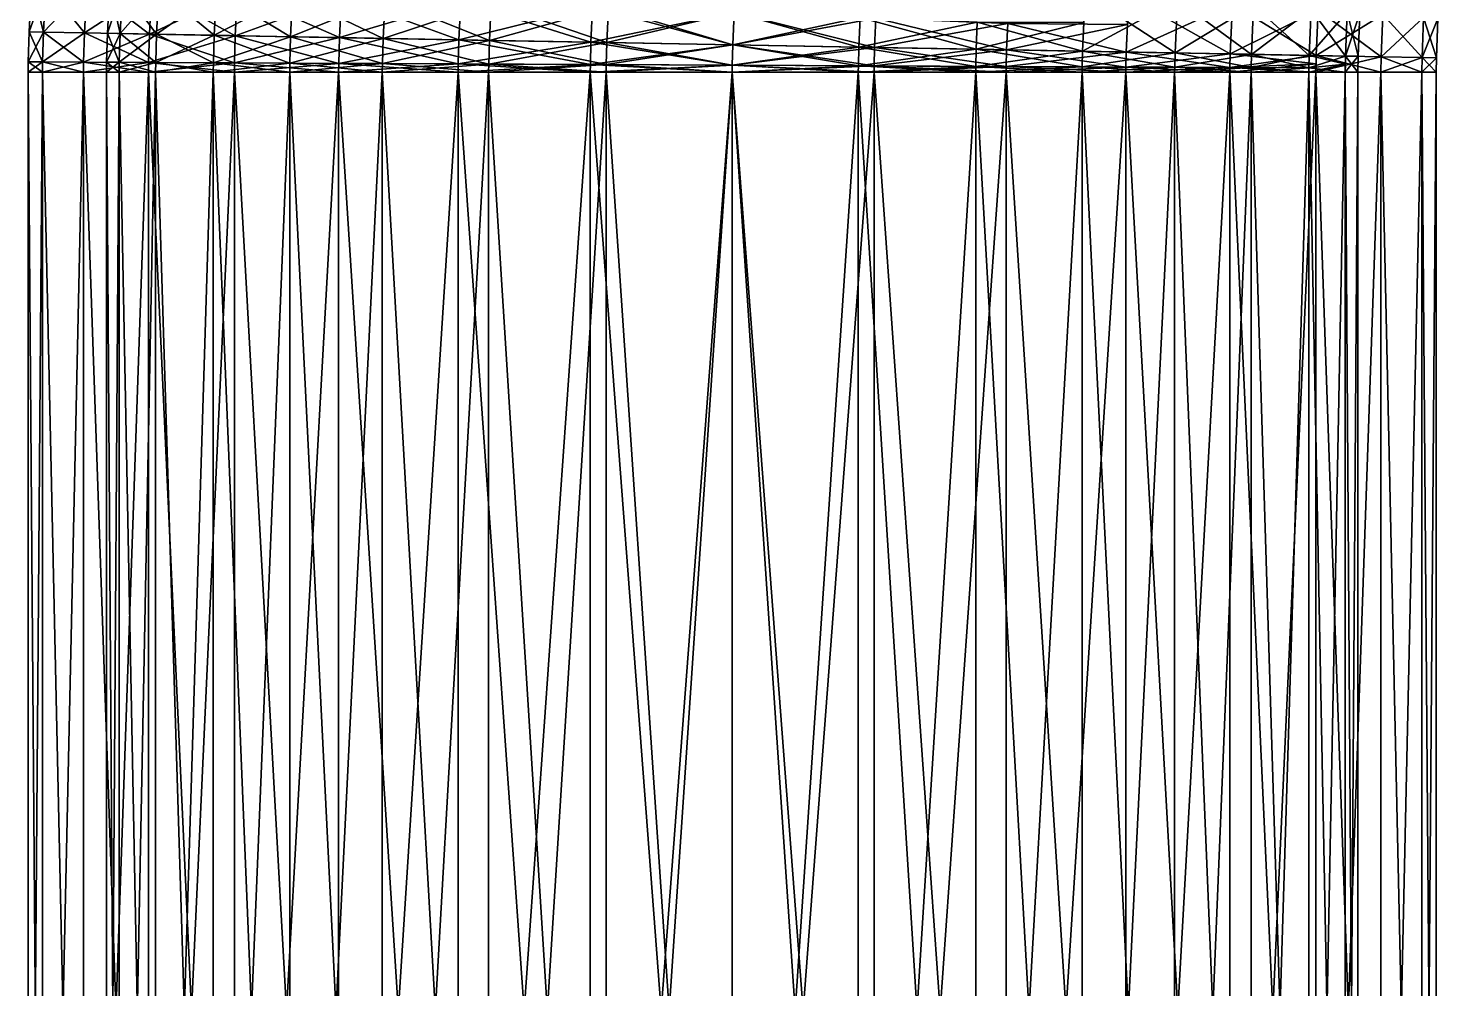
# Model space of a CAD drawing. Extents: x -3.6 to 16, y -16 to 3.6.
# Drawn here: x -3.6 to 3.61, y -11.09 to -6.17 of the extents above; entities that cross this region are included whole.
import ezdxf

# ---------------------------------------------------------------- set-up
doc = ezdxf.new("R2010")
doc.units = 0

msp = doc.modelspace()

# ---------------------------------------------------------------- linework, layer by layer
at = {"layer": 'PipeA_Bend900', "color": 1}
for points in [[(-3.5824, -5.9495), (-3.5947, -6.1932), (-3.5094, -5.9525, 0.7255)], [(-3.5947, -6.1932), (-3.5824, -5.9495), (-3.5216, -6.1945, -0.7255)], [(-3.5216, -6.1945, 0.7255), (-3.5094, -5.9525, 0.7255), (-3.5947, -6.1932)], [(-3.5094, -5.9525, -0.7255), (-3.5216, -6.1945, -0.7255), (-3.5824, -5.9495)], [(-3.5094, -5.9525, 0.7255), (-3.5216, -6.1945, 0.7255), (-3.3001, -5.9609, 1.4012)], [(-3.5216, -6.1945, -0.7255), (-3.5094, -5.9525, -0.7255), (-3.312, -6.1984, -1.4012)], [(-3.312, -6.1984, 1.4012), (-3.3001, -5.9609, 1.4012), (-3.5216, -6.1945, 0.7255)], [(-3.3001, -5.9609, -1.4012), (-3.312, -6.1984, -1.4012), (-3.5094, -5.9525, -0.7255)], [(-3.3001, -5.9609, 1.4012), (-3.312, -6.1984, 1.4012), (-2.9688, -5.9742, 2.0127)], [(-3.312, -6.1984, -1.4012), (-3.3001, -5.9609, -1.4012), (-2.9803, -6.2045, -2.0127)], [(-2.9803, -6.2045, 2.0127), (-2.9688, -5.9742, 2.0127), (-3.312, -6.1984, 1.4012)], [(-2.9688, -5.9742, -2.0127), (-2.9803, -6.2045, -2.0127), (-3.3001, -5.9609, -1.4012)], [(-3.1832, -5.9656), (-3.195, -6.2005), (-3.1183, -5.9682, -0.6449)], [(-3.195, -6.2005), (-3.1832, -5.9656), (-3.13, -6.2017, 0.6449)], [(-3.13, -6.2017, -0.6449), (-3.1183, -5.9682, -0.6449), (-3.195, -6.2005)], [(-3.1183, -5.9682, 0.6449), (-3.13, -6.2017, 0.6449), (-3.1832, -5.9656)], [(-3.1183, -5.9682, -0.6449), (-3.13, -6.2017, -0.6449), (-2.9322, -5.9757, -1.2455)], [(-3.13, -6.2017, 0.6449), (-3.1183, -5.9682, 0.6449), (-2.9437, -6.2051, 1.2455)], [(-2.9437, -6.2051, -1.2455), (-2.9322, -5.9757, -1.2455), (-3.13, -6.2017, -0.6449)], [(-2.9322, -5.9757, 1.2455), (-2.9437, -6.2051, 1.2455), (-3.1183, -5.9682, 0.6449)], [(-2.9688, -5.9742, 2.0127), (-2.9803, -6.2045, 2.0127), (-2.5301, -5.9919, 2.5455)], [(-2.9803, -6.2045, -2.0127), (-2.9688, -5.9742, -2.0127), (-2.5409, -6.2125, -2.5454)], [(-2.5301, -5.9919, -2.5454), (-2.5409, -6.2125, -2.5454), (-2.9688, -5.9742, -2.0127)], [(-2.9322, -5.9757, -1.2455), (-2.9437, -6.2051, -1.2455), (-2.6378, -5.9875, -1.789)], [(-2.9437, -6.2051, 1.2455), (-2.9322, -5.9757, 1.2455), (-2.6488, -6.2106, 1.7891)], [(-2.6378, -5.9875, 1.7891), (-2.6488, -6.2106, 1.7891), (-2.9322, -5.9757, 1.2455)], [(-2.5409, -6.2125, 2.5455), (-2.5301, -5.9919, 2.5455), (-2.9803, -6.2045, 2.0127)], [(-2.6488, -6.2106, -1.789), (-2.6378, -5.9875, -1.789), (-2.9437, -6.2051, -1.2455)], [(-2.6378, -5.9875, -1.789), (-2.6488, -6.2106, -1.789), (-2.2478, -6.0032, -2.2626)], [(-2.6488, -6.2106, 1.7891), (-2.6378, -5.9875, 1.7891), (-2.2583, -6.2177, 2.2627)], [(-2.2583, -6.2177, -2.2626), (-2.2478, -6.0032, -2.2626), (-2.6488, -6.2106, -1.789)], [(-2.2478, -6.0032, 2.2627), (-2.2583, -6.2177, 2.2627), (-2.6378, -5.9875, 1.7891)], [(-2.5301, -5.9919, 2.5455), (-2.5409, -6.2125, 2.5455), (-1.9983, -6.0133, 2.9851)], [(-2.5409, -6.2125, -2.5454), (-2.5301, -5.9919, -2.5454), (-2.0085, -6.2223, -2.985)], [(-2.0085, -6.2223, 2.9851), (-1.9983, -6.0133, 2.9851), (-2.5409, -6.2125, 2.5455)], [(-1.9983, -6.0133, -2.985), (-2.0085, -6.2223, -2.985), (-2.5301, -5.9919, -2.5454)], [(-2.2478, -6.0032, -2.2626), (-2.2583, -6.2177, -2.2626), (-1.7751, -6.0222, -2.6534)], [(-2.2583, -6.2177, 2.2627), (-2.2478, -6.0032, 2.2627), (-1.7849, -6.2264, 2.6534)], [(-1.7849, -6.2264, -2.6534), (-1.7751, -6.0222, -2.6534), (-2.2583, -6.2177, -2.2626)], [(-1.7751, -6.0222, 2.6534), (-1.7849, -6.2264, 2.6534), (-2.2478, -6.0032, 2.2627)], [(-1.9983, -6.0133, 2.9851), (-2.0085, -6.2223, 2.9851), (-1.388, -6.0378, 3.317)], [(-2.0085, -6.2223, -2.985), (-1.9983, -6.0133, -2.985), (-1.3973, -6.2336, -3.3169)], [(-1.3973, -6.2336, 3.317), (-1.388, -6.0378, 3.317), (-2.0085, -6.2223, 2.9851)], [(-1.388, -6.0378, -3.3169), (-1.3973, -6.2336, -3.3169), (-1.9983, -6.0133, -2.985)], [(-1.7751, -6.0222, -2.6534), (-1.7849, -6.2264, -2.6534), (-1.2326, -6.0441, -2.9484)], [(-1.7849, -6.2264, 2.6534), (-1.7751, -6.0222, 2.6534), (-1.2417, -6.2364, 2.9485)], [(-1.2417, -6.2364, -2.9484), (-1.2326, -6.0441, -2.9484), (-1.7849, -6.2264, -2.6534)], [(-1.2326, -6.0441, 2.9485), (-1.2417, -6.2364, 2.9485), (-1.7751, -6.0222, 2.6534)], [(-1.388, -6.0378, 3.317), (-1.3973, -6.2336, 3.317), (-0.7136, -6.0649, 3.5268)], [(-1.3973, -6.2336, -3.3169), (-1.388, -6.0378, -3.3169), (-0.722, -6.246, -3.5267)], [(-0.7136, -6.0649, -3.5267), (-0.722, -6.246, -3.5267), (-1.388, -6.0378, -3.3169)], [(-1.2326, -6.0441, -2.9484), (-1.2417, -6.2364, -2.9484), (-0.6331, -6.0682, -3.1349)], [(-1.2417, -6.2364, 2.9485), (-1.2326, -6.0441, 2.9485), (-0.6414, -6.2474, 3.1349)], [(-0.6331, -6.0682, 3.1349), (-0.6414, -6.2474, 3.1349), (-1.2326, -6.0441, 2.9485)], [(1.7911, -6.2922, 2.6534), (1.8059, -5.9989, 2.6534), (2.2645, -6.3008, 2.2627)], [(1.8059, -5.9989, -2.6534), (1.7911, -6.2922, -2.6534), (2.2773, -6.0317, -2.2626)], [(2.2645, -6.3008, -2.2626), (2.2773, -6.0317, -2.2626), (1.7911, -6.2922, -2.6534)], [(2.2773, -6.0317, 2.2627), (2.2645, -6.3008, 2.2627), (1.8059, -5.9989, 2.6534)], [(2.0146, -6.2963, -2.985), (2.0285, -6.0144, -2.985), (2.5471, -6.306, -2.5454)], [(2.0285, -6.0144, 2.9851), (2.0146, -6.2963, 2.9851), (2.5588, -6.0513, 2.5455)], [(2.5471, -6.306, 2.5455), (2.5588, -6.0513, 2.5455), (2.0146, -6.2963, 2.9851)], [(2.5588, -6.0513, -2.5454), (2.5471, -6.306, -2.5454), (2.0285, -6.0144, -2.985)], [(2.2645, -6.3008, 2.2627), (2.2773, -6.0317, 2.2627), (2.655, -6.308, 1.7891)], [(2.2773, -6.0317, -2.2626), (2.2645, -6.3008, -2.2626), (2.6662, -6.0588, -1.789)], [(2.6662, -6.0588, 1.7891), (2.655, -6.308, 1.7891), (2.2773, -6.0317, 2.2627)], [(2.5471, -6.306, -2.5454), (2.5588, -6.0513, -2.5454), (2.9864, -6.3141, -2.0127)], [(2.5588, -6.0513, 2.5455), (2.5471, -6.306, 2.5455), (2.9963, -6.0818, 2.0127)], [(2.9963, -6.0818, -2.0127), (2.9864, -6.3141, -2.0127), (2.5588, -6.0513, -2.5454)], [(-0.722, -6.246, 3.5268), (-0.7136, -6.0649, 3.5268), (-1.3973, -6.2336, 3.317)], [(-0.6414, -6.2474, -3.1349), (-0.6331, -6.0682, -3.1349), (-1.2417, -6.2364, -2.9484)], [(-0.7136, -6.0649, 3.5268), (-0.722, -6.246, 3.5268), (0.0105, -6.0941, 3.5999)], [(-0.722, -6.246, -3.5267), (-0.7136, -6.0649, -3.5267), (0.0031, -6.2593, -3.5998)], [(0.0031, -6.2593, 3.5999), (0.0105, -6.0941, 3.5999), (-0.722, -6.246, 3.5268)], [(0.0105, -6.0941, -3.5998), (0.0031, -6.2593, -3.5998), (-0.7136, -6.0649, -3.5267)], [(-0.6331, -6.0682, -3.1349), (-0.6414, -6.2474, -3.1349), (0.0105, -6.0941, -3.1999)], [(-0.6414, -6.2474, 3.1349), (-0.6331, -6.0682, 3.1349), (0.0031, -6.2593, 3.2)], [(0.0031, -6.2593, -3.1999), (0.0105, -6.0941, -3.1999), (-0.6414, -6.2474, -3.1349)], [(0.0105, -6.0941, 3.2), (0.0031, -6.2593, 3.2), (-0.6331, -6.0682, 3.1349)], [(0.0031, -6.2593, 3.2), (0.0105, -6.0941, 3.2), (0.6476, -6.2711, 3.1349)], [(0.0105, -6.0941, -3.1999), (0.0031, -6.2593, -3.1999), (0.6542, -6.12, -3.1349)], [(0.0031, -6.2593, -3.5998), (0.0105, -6.0941, -3.5998), (0.7282, -6.2726, -3.5267)], [(0.0105, -6.0941, 3.5999), (0.0031, -6.2593, 3.5999), (0.7346, -6.1232, 3.5268)], [(0.6476, -6.2711, -3.1349), (0.6542, -6.12, -3.1349), (0.0031, -6.2593, -3.1999)], [(0.7282, -6.2726, 3.5268), (0.7346, -6.1232, 3.5268), (0.0031, -6.2593, 3.5999)], [(0.6542, -6.12, 3.1349), (0.6476, -6.2711, 3.1349), (0.0105, -6.0941, 3.2)], [(0.7346, -6.1232, -3.5267), (0.7282, -6.2726, -3.5267), (0.0105, -6.0941, -3.5998)], [(0.6476, -6.2711, 3.1349), (0.6542, -6.12, 3.1349), (1.2479, -6.2822, 2.9485)], [(0.6542, -6.12, -3.1349), (0.6476, -6.2711, -3.1349), (1.2536, -6.1441, -2.9484)], [(1.2536, -6.1441, 2.9485), (1.2479, -6.2822, 2.9485), (0.6542, -6.12, 3.1349)], [(0.7282, -6.2726, -3.5267), (0.7346, -6.1232, -3.5267), (1.4035, -6.285, -3.3169)], [(0.7346, -6.1232, 3.5268), (0.7282, -6.2726, 3.5268), (1.409, -6.1503, 3.317)], [(1.409, -6.1503, -3.3169), (1.4035, -6.285, -3.3169), (0.7346, -6.1232, -3.5267)], [(2.655, -6.308, -1.789), (2.6662, -6.0588, -1.789), (2.2645, -6.3008, -2.2626)], [(2.9864, -6.3141, 2.0127), (2.9963, -6.0818, 2.0127), (2.5471, -6.306, 2.5455)], [(2.655, -6.308, 1.7891), (2.6662, -6.0588, 1.7891), (2.9499, -6.3134, 1.2455)], [(2.6662, -6.0588, -1.789), (2.655, -6.308, -1.789), (2.9599, -6.0792, -1.2455)], [(2.9499, -6.3134, -1.2455), (2.9599, -6.0792, -1.2455), (2.655, -6.308, -1.789)], [(2.9599, -6.0792, 1.2455), (2.9499, -6.3134, 1.2455), (2.6662, -6.0588, 1.7891)], [(2.9499, -6.3134, 1.2455), (2.9599, -6.0792, 1.2455), (3.1362, -6.3169, 0.6449)], [(2.9599, -6.0792, -1.2455), (2.9499, -6.3134, -1.2455), (3.1455, -6.0922, -0.6449)], [(3.1362, -6.3169, -0.6449), (3.1455, -6.0922, -0.6449), (2.9499, -6.3134, -1.2455)], [(3.1455, -6.0922, 0.6449), (3.1362, -6.3169, 0.6449), (2.9599, -6.0792, 1.2455)], [(2.9864, -6.3141, -2.0127), (2.9963, -6.0818, -2.0127), (3.3181, -6.3202, -1.4012)], [(2.9963, -6.0818, 2.0127), (2.9864, -6.3141, 2.0127), (3.3267, -6.1048, 1.4012)], [(3.3181, -6.3202, 1.4012), (3.3267, -6.1048, 1.4012), (2.9864, -6.3141, 2.0127)], [(3.3267, -6.1048, -1.4012), (3.3181, -6.3202, -1.4012), (2.9963, -6.0818, -2.0127)], [(3.1362, -6.3169, 0.6449), (3.1455, -6.0922, 0.6449), (3.2012, -6.3181)], [(3.1455, -6.0922, -0.6449), (3.1362, -6.3169, -0.6449), (3.2102, -6.0967)], [(3.2012, -6.3181), (3.2102, -6.0967), (3.1362, -6.3169, -0.6449)], [(3.2102, -6.0967), (3.2012, -6.3181), (3.1455, -6.0922, 0.6449)], [(3.3181, -6.3202, -1.4012), (3.3267, -6.1048, -1.4012), (3.5278, -6.3241, -0.7255)], [(3.3267, -6.1048, 1.4012), (3.3181, -6.3202, 1.4012), (3.5355, -6.1193, 0.7255)], [(3.5278, -6.3241, 0.7255), (3.5355, -6.1193, 0.7255), (3.3181, -6.3202, 1.4012)], [(3.5355, -6.1193, -0.7255), (3.5278, -6.3241, -0.7255), (3.3267, -6.1048, -1.4012)], [(3.5278, -6.3241, -0.7255), (3.5355, -6.1193, -0.7255), (3.6009, -6.3254)], [(3.5355, -6.1193, 0.7255), (3.5278, -6.3241, 0.7255), (3.6083, -6.1244)], [(3.6009, -6.3254), (3.6083, -6.1244), (3.5278, -6.3241, 0.7255)], [(3.6083, -6.1244), (3.6009, -6.3254), (3.5355, -6.1193, -0.7255)], [(-3.5947, -6.1932), (-3.5993, -6.3466), (-3.5216, -6.1945, 0.7255)], [(-3.5993, -6.3466), (-3.5947, -6.1932), (-3.5261, -6.3469, -0.7255)], [(-3.5261, -6.3469, 0.7255), (-3.5216, -6.1945, 0.7255), (-3.5993, -6.3466)], [(-3.5216, -6.1945, -0.7255), (-3.5261, -6.3469, -0.7255), (-3.5947, -6.1932)], [(-3.5216, -6.1945, 0.7255), (-3.5261, -6.3469, 0.7255), (-3.312, -6.1984, 1.4012)], [(-3.5261, -6.3469, -0.7255), (-3.5216, -6.1945, -0.7255), (-3.3164, -6.3479, -1.4012)], [(-3.3164, -6.3479, 1.4012), (-3.312, -6.1984, 1.4012), (-3.5261, -6.3469, 0.7255)], [(-3.312, -6.1984, -1.4012), (-3.3164, -6.3479, -1.4012), (-3.5216, -6.1945, -0.7255)], [(-3.312, -6.1984, 1.4012), (-3.3164, -6.3479, 1.4012), (-2.9803, -6.2045, 2.0127)], [(-3.3164, -6.3479, -1.4012), (-3.312, -6.1984, -1.4012), (-2.9845, -6.3495, -2.0127)], [(-2.9803, -6.2045, -2.0127), (-2.9845, -6.3495, -2.0127), (-3.312, -6.1984, -1.4012)], [(1.2479, -6.2822, -2.9484), (1.2536, -6.1441, -2.9484), (0.6476, -6.2711, -3.1349)], [(1.4035, -6.285, 3.317), (1.409, -6.1503, 3.317), (0.7282, -6.2726, 3.5268)], [(1.2479, -6.2822, 2.9485), (1.2536, -6.1441, 2.9485), (1.7911, -6.2922, 2.6534)], [(1.2536, -6.1441, -2.9484), (1.2479, -6.2822, -2.9484), (1.7985, -6.1455, -2.6534)], [(1.7911, -6.2922, -2.6534), (1.7985, -6.1455, -2.6534), (1.2479, -6.2822, -2.9484)], [(1.7985, -6.1455, 2.6534), (1.7911, -6.2922, 2.6534), (1.2536, -6.1441, 2.9485)], [(1.4035, -6.285, -3.3169), (1.409, -6.1503, -3.3169), (2.0146, -6.2963, -2.985)], [(1.409, -6.1503, 3.317), (1.4035, -6.285, 3.317), (2.0216, -6.1553, 2.9851)], [(2.0146, -6.2963, 2.9851), (2.0216, -6.1553, 2.9851), (1.4035, -6.285, 3.317)], [(2.0216, -6.1553, -2.985), (2.0146, -6.2963, -2.985), (1.409, -6.1503, -3.3169)], [(-2.9845, -6.3495, 2.0127), (-2.9803, -6.2045, 2.0127), (-3.3164, -6.3479, 1.4012)], [(-3.195, -6.2005), (-3.1993, -6.3485), (-3.13, -6.2017, -0.6449)], [(-3.1993, -6.3485), (-3.195, -6.2005), (-3.1343, -6.3488, 0.6449)], [(-3.1343, -6.3488, -0.6449), (-3.13, -6.2017, -0.6449), (-3.1993, -6.3485)], [(-3.13, -6.2017, 0.6449), (-3.1343, -6.3488, 0.6449), (-3.195, -6.2005)], [(-3.13, -6.2017, -0.6449), (-3.1343, -6.3488, -0.6449), (-2.9437, -6.2051, -1.2455)], [(-3.1343, -6.3488, 0.6449), (-3.13, -6.2017, 0.6449), (-2.9479, -6.3497, 1.2455)], [(-2.9479, -6.3497, -1.2455), (-2.9437, -6.2051, -1.2455), (-3.1343, -6.3488, -0.6449)], [(-2.9437, -6.2051, 1.2455), (-2.9479, -6.3497, 1.2455), (-3.13, -6.2017, 0.6449)], [(-2.9803, -6.2045, 2.0127), (-2.9845, -6.3495, 2.0127), (-2.5409, -6.2125, 2.5455)], [(-2.9845, -6.3495, -2.0127), (-2.9803, -6.2045, -2.0127), (-2.5449, -6.3516, -2.5454)], [(-2.5449, -6.3516, 2.5455), (-2.5409, -6.2125, 2.5455), (-2.9845, -6.3495, 2.0127)], [(-2.5409, -6.2125, -2.5454), (-2.5449, -6.3516, -2.5454), (-2.9803, -6.2045, -2.0127)], [(-2.9437, -6.2051, -1.2455), (-2.9479, -6.3497, -1.2455), (-2.6488, -6.2106, -1.789)], [(-2.9479, -6.3497, 1.2455), (-2.9437, -6.2051, 1.2455), (-2.6529, -6.351, 1.7891)], [(-2.6529, -6.351, -1.789), (-2.6488, -6.2106, -1.789), (-2.9479, -6.3497, -1.2455)], [(-2.6488, -6.2106, 1.7891), (-2.6529, -6.351, 1.7891), (-2.9437, -6.2051, 1.2455)], [(-2.6488, -6.2106, -1.789), (-2.6529, -6.351, -1.789), (-2.2583, -6.2177, -2.2626)], [(-2.6529, -6.351, 1.7891), (-2.6488, -6.2106, 1.7891), (-2.2621, -6.3529, 2.2627)], [(-2.2621, -6.3529, -2.2626), (-2.2583, -6.2177, -2.2626), (-2.6529, -6.351, -1.789)], [(-2.2583, -6.2177, 2.2627), (-2.2621, -6.3529, 2.2627), (-2.6488, -6.2106, 1.7891)], [(-2.5409, -6.2125, 2.5455), (-2.5449, -6.3516, 2.5455), (-2.0085, -6.2223, 2.9851)], [(-2.5449, -6.3516, -2.5454), (-2.5409, -6.2125, -2.5454), (-2.0122, -6.3541, -2.985)], [(-2.0122, -6.3541, 2.9851), (-2.0085, -6.2223, 2.9851), (-2.5449, -6.3516, 2.5455)], [(-2.0085, -6.2223, -2.985), (-2.0122, -6.3541, -2.985), (-2.5409, -6.2125, -2.5454)], [(-2.2583, -6.2177, -2.2626), (-2.2621, -6.3529, -2.2626), (-1.7849, -6.2264, -2.6534)], [(-2.2621, -6.3529, 2.2627), (-2.2583, -6.2177, 2.2627), (-1.7886, -6.3551, 2.6534)], [(-1.7886, -6.3551, -2.6534), (-1.7849, -6.2264, -2.6534), (-2.2621, -6.3529, -2.2626)], [(-1.7849, -6.2264, 2.6534), (-1.7886, -6.3551, 2.6534), (-2.2583, -6.2177, 2.2627)], [(-2.0085, -6.2223, 2.9851), (-2.0122, -6.3541, 2.9851), (-1.3973, -6.2336, 3.317)], [(-2.0122, -6.3541, -2.985), (-2.0085, -6.2223, -2.985), (-1.4008, -6.357, -3.3169)], [(-1.4008, -6.357, 3.317), (-1.3973, -6.2336, 3.317), (-2.0122, -6.3541, 2.9851)], [(-1.3973, -6.2336, -3.3169), (-1.4008, -6.357, -3.3169), (-2.0085, -6.2223, -2.985)], [(-1.7849, -6.2264, -2.6534), (-1.7886, -6.3551, -2.6534), (-1.2417, -6.2364, -2.9484)], [(-1.7886, -6.3551, 2.6534), (-1.7849, -6.2264, 2.6534), (-1.2451, -6.3577, 2.9485)], [(-1.2451, -6.3577, -2.9484), (-1.2417, -6.2364, -2.9484), (-1.7886, -6.3551, -2.6534)], [(-1.2417, -6.2364, 2.9485), (-1.2451, -6.3577, 2.9485), (-1.7849, -6.2264, 2.6534)], [(-1.3973, -6.2336, 3.317), (-1.4008, -6.357, 3.317), (-0.722, -6.246, 3.5268)], [(-1.4008, -6.357, -3.3169), (-1.3973, -6.2336, -3.3169), (-0.7251, -6.3602, -3.5267)], [(-0.7251, -6.3602, 3.5268), (-0.722, -6.246, 3.5268), (-1.4008, -6.357, 3.317)], [(-0.722, -6.246, -3.5267), (-0.7251, -6.3602, -3.5267), (-1.3973, -6.2336, -3.3169)], [(-1.2417, -6.2364, -2.9484), (-1.2451, -6.3577, -2.9484), (-0.6414, -6.2474, -3.1349)], [(-1.2451, -6.3577, 2.9485), (-1.2417, -6.2364, 2.9485), (-0.6444, -6.3605, 3.1349)], [(-0.6444, -6.3605, -3.1349), (-0.6414, -6.2474, -3.1349), (-1.2451, -6.3577, -2.9484)], [(-0.6414, -6.2474, 3.1349), (-0.6444, -6.3605, 3.1349), (-1.2417, -6.2364, 2.9485)], [(-0.722, -6.246, 3.5268), (-0.7251, -6.3602, 3.5268), (0.0031, -6.2593, 3.5999)], [(-0.7251, -6.3602, -3.5267), (-0.722, -6.246, -3.5267), (0.0004, -6.3636, -3.5998)], [(0.0004, -6.3636, 3.5999), (0.0031, -6.2593, 3.5999), (-0.7251, -6.3602, 3.5268)], [(0.0031, -6.2593, -3.5998), (0.0004, -6.3636, -3.5998), (-0.722, -6.246, -3.5267)], [(-0.6414, -6.2474, -3.1349), (-0.6444, -6.3605, -3.1349), (0.0031, -6.2593, -3.1999)], [(-0.6444, -6.3605, 3.1349), (-0.6414, -6.2474, 3.1349), (0.0004, -6.3636, 3.2)], [(0.0004, -6.3636, -3.1999), (0.0031, -6.2593, -3.1999), (-0.6444, -6.3605, -3.1349)], [(0.0031, -6.2593, 3.2), (0.0004, -6.3636, 3.2), (-0.6414, -6.2474, 3.1349)], [(0.0004, -6.3636, 3.2), (0.0031, -6.2593, 3.2), (0.6452, -6.3666, 3.1349)], [(0.0031, -6.2593, -3.1999), (0.0004, -6.3636, -3.1999), (0.6476, -6.2711, -3.1349)], [(0.0004, -6.3636, -3.5998), (0.0031, -6.2593, -3.5998), (0.7258, -6.367, -3.5267)], [(0.0031, -6.2593, 3.5999), (0.0004, -6.3636, 3.5999), (0.7282, -6.2726, 3.5268)], [(0.6452, -6.3666, -3.1349), (0.6476, -6.2711, -3.1349), (0.0004, -6.3636, -3.1999)], [(0.6476, -6.2711, 3.1349), (0.6452, -6.3666, 3.1349), (0.0031, -6.2593, 3.2)], [(0.7282, -6.2726, -3.5267), (0.7258, -6.367, -3.5267), (0.0031, -6.2593, -3.5998)], [(0.6452, -6.3666, 3.1349), (0.6476, -6.2711, 3.1349), (1.2458, -6.3695, 2.9485)], [(0.6476, -6.2711, -3.1349), (0.6452, -6.3666, -3.1349), (1.2479, -6.2822, -2.9484)], [(1.2479, -6.2822, 2.9485), (1.2458, -6.3695, 2.9485), (0.6476, -6.2711, 3.1349)], [(0.7258, -6.367, 3.5268), (0.7282, -6.2726, 3.5268), (0.0004, -6.3636, 3.5999)], [(1.2458, -6.3695, -2.9484), (1.2479, -6.2822, -2.9484), (0.6452, -6.3666, -3.1349)], [(0.7258, -6.367, -3.5267), (0.7282, -6.2726, -3.5267), (1.4015, -6.3702, -3.3169)], [(0.7282, -6.2726, 3.5268), (0.7258, -6.367, 3.5268), (1.4035, -6.285, 3.317)], [(1.4015, -6.3702, 3.317), (1.4035, -6.285, 3.317), (0.7258, -6.367, 3.5268)], [(1.4035, -6.285, -3.3169), (1.4015, -6.3702, -3.3169), (0.7282, -6.2726, -3.5267)], [(1.2458, -6.3695, 2.9485), (1.2479, -6.2822, 2.9485), (1.7893, -6.372, 2.6534)], [(1.2479, -6.2822, -2.9484), (1.2458, -6.3695, -2.9484), (1.7911, -6.2922, -2.6534)], [(1.7893, -6.372, -2.6534), (1.7911, -6.2922, -2.6534), (1.2458, -6.3695, -2.9484)], [(1.7911, -6.2922, 2.6534), (1.7893, -6.372, 2.6534), (1.2479, -6.2822, 2.9485)], [(1.4015, -6.3702, -3.3169), (1.4035, -6.285, -3.3169), (2.0129, -6.3731, -2.985)], [(1.4035, -6.285, 3.317), (1.4015, -6.3702, 3.317), (2.0146, -6.2963, 2.9851)], [(2.0129, -6.3731, 2.9851), (2.0146, -6.2963, 2.9851), (1.4015, -6.3702, 3.317)], [(2.0146, -6.2963, -2.985), (2.0129, -6.3731, -2.985), (1.4035, -6.285, -3.3169)], [(1.7893, -6.372, 2.6534), (1.7911, -6.2922, 2.6534), (2.2629, -6.3743, 2.2627)], [(1.7911, -6.2922, -2.6534), (1.7893, -6.372, -2.6534), (2.2645, -6.3008, -2.2626)], [(2.2629, -6.3743, -2.2626), (2.2645, -6.3008, -2.2626), (1.7893, -6.372, -2.6534)], [(2.2645, -6.3008, 2.2627), (2.2629, -6.3743, 2.2627), (1.7911, -6.2922, 2.6534)], [(2.0129, -6.3731, -2.985), (2.0146, -6.2963, -2.985), (2.5456, -6.3756, -2.5454)], [(2.0146, -6.2963, 2.9851), (2.0129, -6.3731, 2.9851), (2.5471, -6.306, 2.5455)], [(2.5456, -6.3756, 2.5455), (2.5471, -6.306, 2.5455), (2.0129, -6.3731, 2.9851)], [(2.5471, -6.306, -2.5454), (2.5456, -6.3756, -2.5454), (2.0146, -6.2963, -2.985)], [(2.2629, -6.3743, 2.2627), (2.2645, -6.3008, 2.2627), (2.6536, -6.3761, 1.7891)], [(2.2645, -6.3008, -2.2626), (2.2629, -6.3743, -2.2626), (2.655, -6.308, -1.789)], [(2.6536, -6.3761, -1.789), (2.655, -6.308, -1.789), (2.2629, -6.3743, -2.2626)], [(2.655, -6.308, 1.7891), (2.6536, -6.3761, 1.7891), (2.2645, -6.3008, 2.2627)], [(2.5456, -6.3756, -2.5454), (2.5471, -6.306, -2.5454), (2.9857, -6.357, -2.0127)], [(2.5471, -6.306, 2.5455), (2.5456, -6.3756, 2.5455), (2.9864, -6.3141, 2.0127)], [(2.9857, -6.357, 2.0127), (2.9864, -6.3141, 2.0127), (2.5456, -6.3756, 2.5455)], [(2.9864, -6.3141, -2.0127), (2.9857, -6.357, -2.0127), (2.5471, -6.306, -2.5454)], [(2.6536, -6.3761, 1.7891), (2.655, -6.308, 1.7891), (2.9486, -6.3775, 1.2455)], [(2.655, -6.308, -1.789), (2.6536, -6.3761, -1.789), (2.9499, -6.3134, -1.2455)], [(2.9486, -6.3775, -1.2455), (2.9499, -6.3134, -1.2455), (2.6536, -6.3761, -1.789)], [(2.9499, -6.3134, 1.2455), (2.9486, -6.3775, 1.2455), (2.655, -6.308, 1.7891)], [(2.9486, -6.3775, 1.2455), (2.9499, -6.3134, 1.2455), (3.1355, -6.3584, 0.6449)], [(2.9499, -6.3134, -1.2455), (2.9486, -6.3775, -1.2455), (3.1362, -6.3169, -0.6449)], [(3.1355, -6.3584, -0.6449), (3.1362, -6.3169, -0.6449), (2.9486, -6.3775, -1.2455)], [(3.1362, -6.3169, 0.6449), (3.1355, -6.3584, 0.6449), (2.9499, -6.3134, 1.2455)], [(2.985, -6.3999, -2.0127), (2.9864, -6.3141, -2.0127), (3.3169, -6.3999, -1.4012)], [(2.9864, -6.3141, 2.0127), (2.985, -6.3999, 2.0127), (3.3181, -6.3202, 1.4012)], [(3.3169, -6.3999, 1.4012), (3.3181, -6.3202, 1.4012), (2.985, -6.3999, 2.0127)], [(3.3181, -6.3202, -1.4012), (3.3169, -6.3999, -1.4012), (2.9864, -6.3141, -2.0127)], [(3.1349, -6.3999, 0.6449), (3.1362, -6.3169, 0.6449), (3.1999, -6.3999)], [(3.1362, -6.3169, -0.6449), (3.1349, -6.3999, -0.6449), (3.2012, -6.3181)], [(3.1999, -6.3999), (3.2012, -6.3181), (3.1349, -6.3999, -0.6449)], [(3.2012, -6.3181), (3.1999, -6.3999), (3.1362, -6.3169, 0.6449)], [(3.3169, -6.3999, -1.4012), (3.3181, -6.3202, -1.4012), (3.5267, -6.3999, -0.7255)], [(3.3181, -6.3202, 1.4012), (3.3169, -6.3999, 1.4012), (3.5278, -6.3241, 0.7255)], [(3.5267, -6.3999, 0.7255), (3.5278, -6.3241, 0.7255), (3.3169, -6.3999, 1.4012)], [(3.5278, -6.3241, -0.7255), (3.5267, -6.3999, -0.7255), (3.3181, -6.3202, -1.4012)], [(3.5267, -6.3999, -0.7255), (3.5278, -6.3241, -0.7255), (3.5998, -6.3999)], [(3.5278, -6.3241, 0.7255), (3.5267, -6.3999, 0.7255), (3.6009, -6.3254)], [(3.5998, -6.3999), (3.6009, -6.3254), (3.5267, -6.3999, 0.7255)], [(3.6009, -6.3254), (3.5998, -6.3999), (3.5278, -6.3241, -0.7255)], [(-3.5993, -6.3466), (-3.5999, -6.3999), (-3.5261, -6.3469, 0.7255)], [(-3.5999, -6.3999), (-3.5993, -6.3466), (-3.5268, -6.3999, -0.7255)], [(-3.5268, -6.3999, 0.7255), (-3.5261, -6.3469, 0.7255), (-3.5999, -6.3999)], [(-3.5268, -15.9998, 0.7255), (-3.5268, -6.3999, 0.7255), (-3.5999, -15.9998)], [(-3.5999, -6.3999), (-3.5999, -15.9998), (-3.5268, -6.3999, 0.7255)], [(-3.5999, -15.9998), (-3.5999, -6.3999), (-3.5268, -15.9998, -0.7255)], [(-3.5268, -6.3999, -0.7255), (-3.5268, -15.9998, -0.7255), (-3.5999, -6.3999)], [(-3.5261, -6.3469, -0.7255), (-3.5268, -6.3999, -0.7255), (-3.5993, -6.3466)], [(-3.5261, -6.3469, 0.7255), (-3.5268, -6.3999, 0.7255), (-3.3164, -6.3479, 1.4012)], [(-3.5268, -6.3999, -0.7255), (-3.5261, -6.3469, -0.7255), (-3.317, -6.3999, -1.4012)], [(-3.317, -6.3999, 1.4012), (-3.3164, -6.3479, 1.4012), (-3.5268, -6.3999, 0.7255)], [(-3.317, -15.9998, 1.4012), (-3.317, -6.3999, 1.4012), (-3.5268, -15.9998, 0.7255)], [(-3.5268, -6.3999, 0.7255), (-3.5268, -15.9998, 0.7255), (-3.317, -6.3999, 1.4012)], [(-3.5268, -15.9998, -0.7255), (-3.5268, -6.3999, -0.7255), (-3.317, -15.9998, -1.4012)], [(-3.317, -6.3999, -1.4012), (-3.317, -15.9998, -1.4012), (-3.5268, -6.3999, -0.7255)], [(-3.3164, -6.3479, -1.4012), (-3.317, -6.3999, -1.4012), (-3.5261, -6.3469, -0.7255)], [(-3.3164, -6.3479, 1.4012), (-3.317, -6.3999, 1.4012), (-2.9845, -6.3495, 2.0127)], [(-3.317, -6.3999, -1.4012), (-3.3164, -6.3479, -1.4012), (-2.9851, -6.3999, -2.0127)], [(-2.9851, -6.3999, 2.0127), (-2.9845, -6.3495, 2.0127), (-3.317, -6.3999, 1.4012)], [(-2.9851, -15.9998, 2.0127), (-2.9851, -6.3999, 2.0127), (-3.317, -15.9998, 1.4012)], [(-3.317, -6.3999, 1.4012), (-3.317, -15.9998, 1.4012), (-2.9851, -6.3999, 2.0127)], [(-3.317, -15.9998, -1.4012), (-3.317, -6.3999, -1.4012), (-2.9851, -15.9998, -2.0127)], [(-2.9851, -6.3999, -2.0127), (-2.9851, -15.9998, -2.0127), (-3.317, -6.3999, -1.4012)], [(-2.9845, -6.3495, -2.0127), (-2.9851, -6.3999, -2.0127), (-3.3164, -6.3479, -1.4012)], [(-3.1993, -6.3485), (-3.2, -6.3999), (-3.1343, -6.3488, -0.6449)], [(-3.2, -6.3999), (-3.1993, -6.3485), (-3.1349, -6.3999, 0.6449)], [(-3.1349, -6.3999, -0.6449), (-3.1343, -6.3488, -0.6449), (-3.2, -6.3999)], [(-3.1349, -15.9998, -0.6449), (-3.1349, -6.3999, -0.6449), (-3.2, -15.9998)], [(-3.2, -6.3999), (-3.2, -15.9998), (-3.1349, -6.3999, -0.6449)], [(-3.2, -15.9998), (-3.2, -6.3999), (-3.1349, -15.9998, 0.6449)], [(-3.1349, -6.3999, 0.6449), (-3.1349, -15.9998, 0.6449), (-3.2, -6.3999)], [(-3.1343, -6.3488, 0.6449), (-3.1349, -6.3999, 0.6449), (-3.1993, -6.3485)], [(-3.1343, -6.3488, -0.6449), (-3.1349, -6.3999, -0.6449), (-2.9479, -6.3497, -1.2455)], [(-3.1349, -6.3999, 0.6449), (-3.1343, -6.3488, 0.6449), (-2.9485, -6.3999, 1.2455)], [(-2.9485, -6.3999, -1.2455), (-2.9479, -6.3497, -1.2455), (-3.1349, -6.3999, -0.6449)], [(-2.9485, -15.9998, -1.2455), (-2.9485, -6.3999, -1.2455), (-3.1349, -15.9998, -0.6449)], [(-3.1349, -6.3999, -0.6449), (-3.1349, -15.9998, -0.6449), (-2.9485, -6.3999, -1.2455)], [(-3.1349, -15.9998, 0.6449), (-3.1349, -6.3999, 0.6449), (-2.9485, -15.9998, 1.2455)], [(-2.9485, -6.3999, 1.2455), (-2.9485, -15.9998, 1.2455), (-3.1349, -6.3999, 0.6449)], [(-2.9479, -6.3497, 1.2455), (-2.9485, -6.3999, 1.2455), (-3.1343, -6.3488, 0.6449)], [(-2.9845, -6.3495, 2.0127), (-2.9851, -6.3999, 2.0127), (-2.5449, -6.3516, 2.5455)], [(-2.9851, -6.3999, -2.0127), (-2.9845, -6.3495, -2.0127), (-2.5455, -6.3999, -2.5454)], [(-2.5455, -6.3999, 2.5455), (-2.5449, -6.3516, 2.5455), (-2.9851, -6.3999, 2.0127)], [(-2.5455, -15.9998, 2.5455), (-2.5455, -6.3999, 2.5455), (-2.9851, -15.9998, 2.0127)], [(-2.9851, -6.3999, 2.0127), (-2.9851, -15.9998, 2.0127), (-2.5455, -6.3999, 2.5455)], [(-2.9851, -15.9998, -2.0127), (-2.9851, -6.3999, -2.0127), (-2.5455, -15.9998, -2.5454)], [(-2.5455, -6.3999, -2.5454), (-2.5455, -15.9998, -2.5454), (-2.9851, -6.3999, -2.0127)], [(-2.5449, -6.3516, -2.5454), (-2.5455, -6.3999, -2.5454), (-2.9845, -6.3495, -2.0127)], [(-2.9479, -6.3497, -1.2455), (-2.9485, -6.3999, -1.2455), (-2.6529, -6.351, -1.789)], [(-2.9485, -6.3999, 1.2455), (-2.9479, -6.3497, 1.2455), (-2.6534, -6.3999, 1.7891)], [(-2.6534, -6.3999, -1.789), (-2.6529, -6.351, -1.789), (-2.9485, -6.3999, -1.2455)], [(-2.6534, -15.9998, -1.789), (-2.6534, -6.3999, -1.789), (-2.9485, -15.9998, -1.2455)], [(-2.9485, -6.3999, -1.2455), (-2.9485, -15.9998, -1.2455), (-2.6534, -6.3999, -1.789)], [(-2.9485, -15.9998, 1.2455), (-2.9485, -6.3999, 1.2455), (-2.6534, -15.9998, 1.7891)], [(-2.6534, -6.3999, 1.7891), (-2.6534, -15.9998, 1.7891), (-2.9485, -6.3999, 1.2455)], [(-2.6529, -6.351, 1.7891), (-2.6534, -6.3999, 1.7891), (-2.9479, -6.3497, 1.2455)], [(-2.6529, -6.351, -1.789), (-2.6534, -6.3999, -1.789), (-2.2621, -6.3529, -2.2626)], [(-2.6534, -6.3999, 1.7891), (-2.6529, -6.351, 1.7891), (-2.2627, -6.3999, 2.2627)], [(-2.2627, -6.3999, -2.2626), (-2.2621, -6.3529, -2.2626), (-2.6534, -6.3999, -1.789)], [(-2.2627, -15.9998, -2.2626), (-2.2627, -6.3999, -2.2626), (-2.6534, -15.9998, -1.789)], [(-2.6534, -6.3999, -1.789), (-2.6534, -15.9998, -1.789), (-2.2627, -6.3999, -2.2626)], [(-2.6534, -15.9998, 1.7891), (-2.6534, -6.3999, 1.7891), (-2.2627, -15.9998, 2.2627)], [(-2.2627, -6.3999, 2.2627), (-2.2627, -15.9998, 2.2627), (-2.6534, -6.3999, 1.7891)], [(-2.2621, -6.3529, 2.2627), (-2.2627, -6.3999, 2.2627), (-2.6529, -6.351, 1.7891)], [(-2.5449, -6.3516, 2.5455), (-2.5455, -6.3999, 2.5455), (-2.0122, -6.3541, 2.9851)], [(-2.5455, -6.3999, -2.5454), (-2.5449, -6.3516, -2.5454), (-2.0127, -6.3999, -2.985)], [(-2.0127, -6.3999, 2.9851), (-2.0122, -6.3541, 2.9851), (-2.5455, -6.3999, 2.5455)], [(-2.0127, -15.9998, 2.9851), (-2.0127, -6.3999, 2.9851), (-2.5455, -15.9998, 2.5455)], [(-2.5455, -6.3999, 2.5455), (-2.5455, -15.9998, 2.5455), (-2.0127, -6.3999, 2.9851)], [(-2.5455, -15.9998, -2.5454), (-2.5455, -6.3999, -2.5454), (-2.0127, -15.9998, -2.985)], [(-2.0127, -6.3999, -2.985), (-2.0127, -15.9998, -2.985), (-2.5455, -6.3999, -2.5454)], [(-2.0122, -6.3541, -2.985), (-2.0127, -6.3999, -2.985), (-2.5449, -6.3516, -2.5454)], [(-2.2621, -6.3529, -2.2626), (-2.2627, -6.3999, -2.2626), (-1.7886, -6.3551, -2.6534)], [(-2.2627, -6.3999, 2.2627), (-2.2621, -6.3529, 2.2627), (-1.7891, -6.3999, 2.6534)], [(-1.7891, -6.3999, -2.6534), (-1.7886, -6.3551, -2.6534), (-2.2627, -6.3999, -2.2626)], [(-1.7891, -15.9998, -2.6534), (-1.7891, -6.3999, -2.6534), (-2.2627, -15.9998, -2.2626)], [(-2.2627, -6.3999, -2.2626), (-2.2627, -15.9998, -2.2626), (-1.7891, -6.3999, -2.6534)], [(-2.2627, -15.9998, 2.2627), (-2.2627, -6.3999, 2.2627), (-1.7891, -15.9998, 2.6534)], [(-1.7891, -6.3999, 2.6534), (-1.7891, -15.9998, 2.6534), (-2.2627, -6.3999, 2.2627)], [(-1.7886, -6.3551, 2.6534), (-1.7891, -6.3999, 2.6534), (-2.2621, -6.3529, 2.2627)], [(-2.0122, -6.3541, 2.9851), (-2.0127, -6.3999, 2.9851), (-1.4008, -6.357, 3.317)], [(-2.0127, -6.3999, -2.985), (-2.0122, -6.3541, -2.985), (-1.4012, -6.3999, -3.3169)], [(-1.4012, -6.3999, 3.317), (-1.4008, -6.357, 3.317), (-2.0127, -6.3999, 2.9851)], [(-1.4012, -15.9998, 3.317), (-1.4012, -6.3999, 3.317), (-2.0127, -15.9998, 2.9851)], [(-2.0127, -6.3999, 2.9851), (-2.0127, -15.9998, 2.9851), (-1.4012, -6.3999, 3.317)], [(-2.0127, -15.9998, -2.985), (-2.0127, -6.3999, -2.985), (-1.4012, -15.9998, -3.3169)], [(-1.4012, -6.3999, -3.3169), (-1.4012, -15.9998, -3.3169), (-2.0127, -6.3999, -2.985)], [(-1.4008, -6.357, -3.3169), (-1.4012, -6.3999, -3.3169), (-2.0122, -6.3541, -2.985)], [(-1.7886, -6.3551, -2.6534), (-1.7891, -6.3999, -2.6534), (-1.2451, -6.3577, -2.9484)], [(-1.7891, -6.3999, 2.6534), (-1.7886, -6.3551, 2.6534), (-1.2455, -6.3999, 2.9485)], [(-1.2455, -6.3999, -2.9484), (-1.2451, -6.3577, -2.9484), (-1.7891, -6.3999, -2.6534)], [(-1.2455, -15.9998, -2.9484), (-1.2455, -6.3999, -2.9484), (-1.7891, -15.9998, -2.6534)], [(-1.7891, -6.3999, -2.6534), (-1.7891, -15.9998, -2.6534), (-1.2455, -6.3999, -2.9484)], [(-1.7891, -15.9998, 2.6534), (-1.7891, -6.3999, 2.6534), (-1.2455, -15.9998, 2.9485)], [(-1.2455, -6.3999, 2.9485), (-1.2455, -15.9998, 2.9485), (-1.7891, -6.3999, 2.6534)], [(-1.2451, -6.3577, 2.9485), (-1.2455, -6.3999, 2.9485), (-1.7886, -6.3551, 2.6534)], [(-1.4008, -6.357, 3.317), (-1.4012, -6.3999, 3.317), (-0.7251, -6.3602, 3.5268)], [(-1.4012, -6.3999, -3.3169), (-1.4008, -6.357, -3.3169), (-0.7255, -6.3999, -3.5267)], [(-0.7255, -6.3999, 3.5268), (-0.7251, -6.3602, 3.5268), (-1.4012, -6.3999, 3.317)], [(-0.7255, -15.9998, 3.5268), (-0.7255, -6.3999, 3.5268), (-1.4012, -15.9998, 3.317)], [(-1.4012, -6.3999, 3.317), (-1.4012, -15.9998, 3.317), (-0.7255, -6.3999, 3.5268)], [(-1.4012, -15.9998, -3.3169), (-1.4012, -6.3999, -3.3169), (-0.7255, -15.9998, -3.5267)], [(-0.7255, -6.3999, -3.5267), (-0.7255, -15.9998, -3.5267), (-1.4012, -6.3999, -3.3169)], [(-0.7251, -6.3602, -3.5267), (-0.7255, -6.3999, -3.5267), (-1.4008, -6.357, -3.3169)], [(-1.2451, -6.3577, -2.9484), (-1.2455, -6.3999, -2.9484), (-0.6444, -6.3605, -3.1349)], [(-1.2455, -6.3999, 2.9485), (-1.2451, -6.3577, 2.9485), (-0.6449, -6.3999, 3.1349)], [(-0.6449, -6.3999, -3.1349), (-0.6444, -6.3605, -3.1349), (-1.2455, -6.3999, -2.9484)], [(-0.6449, -15.9998, -3.1349), (-0.6449, -6.3999, -3.1349), (-1.2455, -15.9998, -2.9484)], [(-1.2455, -6.3999, -2.9484), (-1.2455, -15.9998, -2.9484), (-0.6449, -6.3999, -3.1349)], [(-1.2455, -15.9998, 2.9485), (-1.2455, -6.3999, 2.9485), (-0.6449, -15.9998, 3.1349)], [(-0.6449, -6.3999, 3.1349), (-0.6449, -15.9998, 3.1349), (-1.2455, -6.3999, 2.9485)], [(-0.6444, -6.3605, 3.1349), (-0.6449, -6.3999, 3.1349), (-1.2451, -6.3577, 2.9485)], [(-0.7251, -6.3602, 3.5268), (-0.7255, -6.3999, 3.5268), (0.0004, -6.3636, 3.5999)], [(-0.7255, -6.3999, -3.5267), (-0.7251, -6.3602, -3.5267), (0, -6.3999, -3.5998)], [(0, -6.3999, 3.5999), (0.0004, -6.3636, 3.5999), (-0.7255, -6.3999, 3.5268)], [(0, -15.9998, 3.5999), (0, -6.3999, 3.5999), (-0.7255, -15.9998, 3.5268)], [(-0.7255, -6.3999, 3.5268), (-0.7255, -15.9998, 3.5268), (0, -6.3999, 3.5999)], [(-0.7255, -15.9998, -3.5267), (-0.7255, -6.3999, -3.5267), (0, -15.9998, -3.5998)], [(0, -6.3999, -3.5998), (0, -15.9998, -3.5998), (-0.7255, -6.3999, -3.5267)], [(0.0004, -6.3636, -3.5998), (0, -6.3999, -3.5998), (-0.7251, -6.3602, -3.5267)], [(-0.6444, -6.3605, -3.1349), (-0.6449, -6.3999, -3.1349), (0.0004, -6.3636, -3.1999)], [(-0.6449, -6.3999, 3.1349), (-0.6444, -6.3605, 3.1349), (0, -6.3999, 3.2)], [(0, -6.3999, -3.1999), (0.0004, -6.3636, -3.1999), (-0.6449, -6.3999, -3.1349)], [(0, -15.9998, -3.1999), (0, -6.3999, -3.1999), (-0.6449, -15.9998, -3.1349)], [(-0.6449, -6.3999, -3.1349), (-0.6449, -15.9998, -3.1349), (0, -6.3999, -3.1999)], [(-0.6449, -15.9998, 3.1349), (-0.6449, -6.3999, 3.1349), (0, -15.9998, 3.2)], [(0, -6.3999, 3.2), (0, -15.9998, 3.2), (-0.6449, -6.3999, 3.1349)], [(0.0004, -6.3636, 3.2), (0, -6.3999, 3.2), (-0.6444, -6.3605, 3.1349)], [(0, -6.3999, 3.2), (0.0004, -6.3636, 3.2), (0.6449, -6.3999, 3.1349)], [(0.0004, -6.3636, -3.1999), (0, -6.3999, -3.1999), (0.6452, -6.3666, -3.1349)], [(0, -6.3999, -3.5998), (0.0004, -6.3636, -3.5998), (0.7255, -6.3999, -3.5267)], [(0.0004, -6.3636, 3.5999), (0, -6.3999, 3.5999), (0.7258, -6.367, 3.5268)], [(0.6449, -6.3999, -3.1349), (0.6452, -6.3666, -3.1349), (0, -6.3999, -3.1999)], [(0.7255, -6.3999, 3.5268), (0.7258, -6.367, 3.5268), (0, -6.3999, 3.5999)], [(0, -15.9998, 3.2), (0, -6.3999, 3.2), (0.6449, -15.9998, 3.1349)], [(0.6449, -6.3999, 3.1349), (0.6449, -15.9998, 3.1349), (0, -6.3999, 3.2)], [(0.6449, -15.9998, -3.1349), (0.6449, -6.3999, -3.1349), (0, -15.9998, -3.1999)], [(0, -6.3999, -3.1999), (0, -15.9998, -3.1999), (0.6449, -6.3999, -3.1349)], [(0, -15.9998, -3.5998), (0, -6.3999, -3.5998), (0.7255, -15.9998, -3.5267)], [(0.7255, -6.3999, -3.5267), (0.7255, -15.9998, -3.5267), (0, -6.3999, -3.5998)], [(0.7255, -15.9998, 3.5268), (0.7255, -6.3999, 3.5268), (0, -15.9998, 3.5999)], [(0, -6.3999, 3.5999), (0, -15.9998, 3.5999), (0.7255, -6.3999, 3.5268)], [(0.6452, -6.3666, 3.1349), (0.6449, -6.3999, 3.1349), (0.0004, -6.3636, 3.2)], [(0.7258, -6.367, -3.5267), (0.7255, -6.3999, -3.5267), (0.0004, -6.3636, -3.5998)], [(0.6449, -6.3999, 3.1349), (0.6452, -6.3666, 3.1349), (1.2455, -6.3999, 2.9485)], [(0.6452, -6.3666, -3.1349), (0.6449, -6.3999, -3.1349), (1.2458, -6.3695, -2.9484)], [(1.2455, -6.3999, -2.9484), (1.2458, -6.3695, -2.9484), (0.6449, -6.3999, -3.1349)], [(0.6449, -15.9998, 3.1349), (0.6449, -6.3999, 3.1349), (1.2455, -15.9998, 2.9485)], [(1.2455, -6.3999, 2.9485), (1.2455, -15.9998, 2.9485), (0.6449, -6.3999, 3.1349)], [(1.2455, -15.9998, -2.9484), (1.2455, -6.3999, -2.9484), (0.6449, -15.9998, -3.1349)], [(0.6449, -6.3999, -3.1349), (0.6449, -15.9998, -3.1349), (1.2455, -6.3999, -2.9484)], [(1.2458, -6.3695, 2.9485), (1.2455, -6.3999, 2.9485), (0.6452, -6.3666, 3.1349)], [(0.7255, -6.3999, -3.5267), (0.7258, -6.367, -3.5267), (1.4012, -6.3999, -3.3169)], [(0.7258, -6.367, 3.5268), (0.7255, -6.3999, 3.5268), (1.4015, -6.3702, 3.317)], [(1.4012, -6.3999, 3.317), (1.4015, -6.3702, 3.317), (0.7255, -6.3999, 3.5268)], [(0.7255, -15.9998, -3.5267), (0.7255, -6.3999, -3.5267), (1.4012, -15.9998, -3.3169)], [(1.4012, -6.3999, -3.3169), (1.4012, -15.9998, -3.3169), (0.7255, -6.3999, -3.5267)], [(1.4012, -15.9998, 3.317), (1.4012, -6.3999, 3.317), (0.7255, -15.9998, 3.5268)], [(0.7255, -6.3999, 3.5268), (0.7255, -15.9998, 3.5268), (1.4012, -6.3999, 3.317)], [(1.4015, -6.3702, -3.3169), (1.4012, -6.3999, -3.3169), (0.7258, -6.367, -3.5267)], [(1.2455, -6.3999, 2.9485), (1.2458, -6.3695, 2.9485), (1.789, -6.3999, 2.6534)], [(1.2458, -6.3695, -2.9484), (1.2455, -6.3999, -2.9484), (1.7893, -6.372, -2.6534)], [(1.789, -6.3999, -2.6534), (1.7893, -6.372, -2.6534), (1.2455, -6.3999, -2.9484)], [(1.2455, -15.9998, 2.9485), (1.2455, -6.3999, 2.9485), (1.789, -15.9998, 2.6534)], [(1.789, -6.3999, 2.6534), (1.789, -15.9998, 2.6534), (1.2455, -6.3999, 2.9485)], [(1.789, -15.9998, -2.6534), (1.789, -6.3999, -2.6534), (1.2455, -15.9998, -2.9484)], [(1.2455, -6.3999, -2.9484), (1.2455, -15.9998, -2.9484), (1.789, -6.3999, -2.6534)], [(1.7893, -6.372, 2.6534), (1.789, -6.3999, 2.6534), (1.2458, -6.3695, 2.9485)], [(1.4012, -6.3999, -3.3169), (1.4015, -6.3702, -3.3169), (2.0127, -6.3999, -2.985)], [(1.4015, -6.3702, 3.317), (1.4012, -6.3999, 3.317), (2.0129, -6.3731, 2.9851)], [(2.0127, -6.3999, 2.9851), (2.0129, -6.3731, 2.9851), (1.4012, -6.3999, 3.317)], [(1.4012, -15.9998, -3.3169), (1.4012, -6.3999, -3.3169), (2.0127, -15.9998, -2.985)], [(2.0127, -6.3999, -2.985), (2.0127, -15.9998, -2.985), (1.4012, -6.3999, -3.3169)], [(2.0127, -15.9998, 2.9851), (2.0127, -6.3999, 2.9851), (1.4012, -15.9998, 3.317)], [(1.4012, -6.3999, 3.317), (1.4012, -15.9998, 3.317), (2.0127, -6.3999, 2.9851)], [(2.0129, -6.3731, -2.985), (2.0127, -6.3999, -2.985), (1.4015, -6.3702, -3.3169)], [(1.789, -6.3999, 2.6534), (1.7893, -6.372, 2.6534), (2.2626, -6.3999, 2.2627)], [(1.7893, -6.372, -2.6534), (1.789, -6.3999, -2.6534), (2.2629, -6.3743, -2.2626)], [(2.2626, -6.3999, -2.2626), (2.2629, -6.3743, -2.2626), (1.789, -6.3999, -2.6534)], [(1.789, -15.9998, 2.6534), (1.789, -6.3999, 2.6534), (2.2626, -15.9998, 2.2627)], [(2.2626, -6.3999, 2.2627), (2.2626, -15.9998, 2.2627), (1.789, -6.3999, 2.6534)], [(2.2626, -15.9998, -2.2626), (2.2626, -6.3999, -2.2626), (1.789, -15.9998, -2.6534)], [(1.789, -6.3999, -2.6534), (1.789, -15.9998, -2.6534), (2.2626, -6.3999, -2.2626)], [(2.2629, -6.3743, 2.2627), (2.2626, -6.3999, 2.2627), (1.7893, -6.372, 2.6534)], [(2.0127, -6.3999, -2.985), (2.0129, -6.3731, -2.985), (2.5454, -6.3999, -2.5454)], [(2.0129, -6.3731, 2.9851), (2.0127, -6.3999, 2.9851), (2.5456, -6.3756, 2.5455)], [(2.5454, -6.3999, 2.5455), (2.5456, -6.3756, 2.5455), (2.0127, -6.3999, 2.9851)], [(2.0127, -15.9998, -2.985), (2.0127, -6.3999, -2.985), (2.5454, -15.9998, -2.5454)], [(2.5454, -6.3999, -2.5454), (2.5454, -15.9998, -2.5454), (2.0127, -6.3999, -2.985)], [(2.5454, -15.9998, 2.5455), (2.5454, -6.3999, 2.5455), (2.0127, -15.9998, 2.9851)], [(2.0127, -6.3999, 2.9851), (2.0127, -15.9998, 2.9851), (2.5454, -6.3999, 2.5455)], [(2.5456, -6.3756, -2.5454), (2.5454, -6.3999, -2.5454), (2.0129, -6.3731, -2.985)], [(2.2626, -6.3999, 2.2627), (2.2629, -6.3743, 2.2627), (2.6534, -6.3999, 1.7891)], [(2.2629, -6.3743, -2.2626), (2.2626, -6.3999, -2.2626), (2.6536, -6.3761, -1.789)], [(2.6534, -6.3999, -1.789), (2.6536, -6.3761, -1.789), (2.2626, -6.3999, -2.2626)], [(2.2626, -15.9998, 2.2627), (2.2626, -6.3999, 2.2627), (2.6534, -15.9998, 1.7891)], [(2.6534, -6.3999, 1.7891), (2.6534, -15.9998, 1.7891), (2.2626, -6.3999, 2.2627)], [(2.6534, -15.9998, -1.789), (2.6534, -6.3999, -1.789), (2.2626, -15.9998, -2.2626)], [(2.2626, -6.3999, -2.2626), (2.2626, -15.9998, -2.2626), (2.6534, -6.3999, -1.789)], [(2.6536, -6.3761, 1.7891), (2.6534, -6.3999, 1.7891), (2.2629, -6.3743, 2.2627)], [(2.985, -6.3999, 2.0127), (2.9857, -6.357, 2.0127), (2.5454, -6.3999, 2.5455)], [(2.5456, -6.3756, 2.5455), (2.5454, -6.3999, 2.5455), (2.9857, -6.357, 2.0127)], [(2.5454, -6.3999, -2.5454), (2.5456, -6.3756, -2.5454), (2.985, -6.3999, -2.0127)], [(2.5454, -15.9998, -2.5454), (2.5454, -6.3999, -2.5454), (2.985, -15.9998, -2.0127)], [(2.985, -6.3999, -2.0127), (2.985, -15.9998, -2.0127), (2.5454, -6.3999, -2.5454)], [(2.985, -15.9998, 2.0127), (2.985, -6.3999, 2.0127), (2.5454, -15.9998, 2.5455)], [(2.5454, -6.3999, 2.5455), (2.5454, -15.9998, 2.5455), (2.985, -6.3999, 2.0127)], [(2.9857, -6.357, -2.0127), (2.985, -6.3999, -2.0127), (2.5456, -6.3756, -2.5454)], [(2.6534, -6.3999, 1.7891), (2.6536, -6.3761, 1.7891), (2.9484, -6.3999, 1.2455)], [(2.6536, -6.3761, -1.789), (2.6534, -6.3999, -1.789), (2.9486, -6.3775, -1.2455)], [(2.9484, -6.3999, -1.2455), (2.9486, -6.3775, -1.2455), (2.6534, -6.3999, -1.789)], [(2.6534, -15.9998, 1.7891), (2.6534, -6.3999, 1.7891), (2.9484, -15.9998, 1.2455)], [(2.9484, -6.3999, 1.2455), (2.9484, -15.9998, 1.2455), (2.6534, -6.3999, 1.7891)], [(2.9484, -15.9998, -1.2455), (2.9484, -6.3999, -1.2455), (2.6534, -15.9998, -1.789)], [(2.6534, -6.3999, -1.789), (2.6534, -15.9998, -1.789), (2.9484, -6.3999, -1.2455)], [(2.9486, -6.3775, 1.2455), (2.9484, -6.3999, 1.2455), (2.6536, -6.3761, 1.7891)], [(3.1349, -6.3999, -0.6449), (3.1355, -6.3584, -0.6449), (2.9484, -6.3999, -1.2455)], [(2.9486, -6.3775, -1.2455), (2.9484, -6.3999, -1.2455), (3.1355, -6.3584, -0.6449)], [(2.9484, -6.3999, 1.2455), (2.9486, -6.3775, 1.2455), (3.1349, -6.3999, 0.6449)], [(2.9484, -15.9998, 1.2455), (2.9484, -6.3999, 1.2455), (3.1349, -15.9998, 0.6449)], [(3.1349, -6.3999, 0.6449), (3.1349, -15.9998, 0.6449), (2.9484, -6.3999, 1.2455)], [(3.1349, -15.9998, -0.6449), (3.1349, -6.3999, -0.6449), (2.9484, -15.9998, -1.2455)], [(2.9484, -6.3999, -1.2455), (2.9484, -15.9998, -1.2455), (3.1349, -6.3999, -0.6449)], [(3.1355, -6.3584, 0.6449), (3.1349, -6.3999, 0.6449), (2.9486, -6.3775, 1.2455)], [(2.985, -15.9998, -2.0127), (2.985, -6.3999, -2.0127), (3.3169, -15.9998, -1.4012)], [(3.3169, -6.3999, -1.4012), (3.3169, -15.9998, -1.4012), (2.985, -6.3999, -2.0127)], [(3.3169, -15.9998, 1.4012), (3.3169, -6.3999, 1.4012), (2.985, -15.9998, 2.0127)], [(2.985, -6.3999, 2.0127), (2.985, -15.9998, 2.0127), (3.3169, -6.3999, 1.4012)], [(3.1349, -15.9998, 0.6449), (3.1349, -6.3999, 0.6449), (3.1999, -15.9998)], [(3.1999, -6.3999), (3.1999, -15.9998), (3.1349, -6.3999, 0.6449)], [(3.1999, -15.9998), (3.1999, -6.3999), (3.1349, -15.9998, -0.6449)], [(3.1349, -6.3999, -0.6449), (3.1349, -15.9998, -0.6449), (3.1999, -6.3999)], [(3.3169, -15.9998, -1.4012), (3.3169, -6.3999, -1.4012), (3.5267, -15.9998, -0.7255)], [(3.5267, -6.3999, -0.7255), (3.5267, -15.9998, -0.7255), (3.3169, -6.3999, -1.4012)], [(3.5267, -15.9998, 0.7255), (3.5267, -6.3999, 0.7255), (3.3169, -15.9998, 1.4012)], [(3.3169, -6.3999, 1.4012), (3.3169, -15.9998, 1.4012), (3.5267, -6.3999, 0.7255)], [(3.5267, -15.9998, -0.7255), (3.5267, -6.3999, -0.7255), (3.5998, -15.9998)], [(3.5998, -6.3999), (3.5998, -15.9998), (3.5267, -6.3999, -0.7255)], [(3.5998, -15.9998), (3.5998, -6.3999), (3.5267, -15.9998, 0.7255)], [(3.5267, -6.3999, 0.7255), (3.5267, -15.9998, 0.7255), (3.5998, -6.3999)]]:
    msp.add_3dface(points, dxfattribs=at)

doc.saveas('drawing.dxf')
